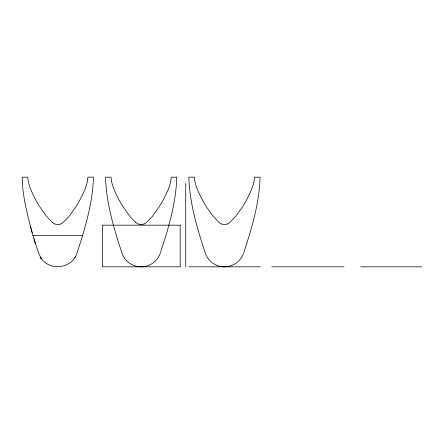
<?xml version="1.0" encoding="UTF-8"?>
<svg xmlns="http://www.w3.org/2000/svg" width="444" height="444" viewBox="0 0 444 444"><rect width="100%" height="100%" fill="white"/><g stroke="black" fill="none" stroke-linecap="round" stroke-linejoin="round"><path stroke-width="0.67" d="M41.531 258.602C50.166 271.495 72.45 268.404 76.906 253.324C85.015 228.699 92.735 203.274 93.434 177.167L87.873 177.167C87.557 185.109 83.661 192.385 80.203 199.373A118.986 118.986 0 0 1 75.702 207.093L68.925 216.533L63.37 222.283A21.062 21.062 0 0 1 60.867 223.987M243.806 252.597C251.759 228.21 259.396 203.047 260.079 177.206L254.517 177.167C254.196 185.109 250.299 192.385 246.842 199.373A118.986 118.986 0 0 1 242.341 207.093L235.57 216.533L230.009 222.283A21.062 21.062 0 0 1 227.511 223.987M32.184 232.778L32.961 235.464L82.678 235.464M188.994 266.833L260.223 266.833M271.822 266.833L344.033 266.833M360.7 266.833L421.8 266.833M218.903 222.272L213.348 216.522L206.582 207.087A118.992 118.992 0 0 1 202.081 199.367C198.623 192.385 194.727 185.109 194.411 177.167L188.85 177.167C189.588 203.308 197.264 228.771 205.411 253.424A20.235 20.235 0 0 0 243.512 253.424M135.581 222.272L130.025 216.522L123.26 207.087A118.992 118.992 0 0 1 118.764 199.367C115.301 192.385 111.411 185.109 111.089 177.167L105.528 177.167C106.271 203.308 113.942 228.771 122.089 253.424A20.235 20.235 0 0 0 160.19 253.424C168.304 228.771 176.063 203.308 176.756 177.167L171.195 177.167C170.873 185.109 166.983 192.385 163.525 199.373A118.986 118.986 0 0 1 159.019 207.093L152.248 216.533L146.692 222.283A21.062 21.062 0 0 1 144.189 223.987M52.259 222.272L46.709 216.522L39.938 207.087A118.992 118.992 0 0 1 35.442 199.367C31.985 192.385 28.089 185.109 27.767 177.167L22.206 177.167C22.344 194.411 26.634 211.316 30.841 227.933M40.715 257.409L38.978 253.974L35.459 243.634M35.498 243.739L34.887 241.808M35.254 242.979L33.877 238.539M34.732 241.331L34.171 239.51M33.916 238.661L32.961 235.464M31.979 232.051L32.19 232.795M32.035 232.24L31.28 229.531M31.729 231.158L31.879 231.696M31.563 230.558L31.668 230.93M31.457 230.181L31.13 228.987M30.947 228.305L31.147 229.06M30.83 227.894L30.98 228.438M30.642 227.178L30.741 227.556M185.725 183.511L185.725 266.833M144.056 223.926A6.81 6.81 0 0 1 138.217 223.948M138.095 223.992A21.345 21.345 0 0 1 135.598 222.25M221.412 223.992A21.345 21.345 0 0 1 218.92 222.25M227.378 223.926A6.81 6.81 0 0 1 221.534 223.948M60.734 223.926A6.81 6.81 0 0 1 54.895 223.948M54.773 223.992A21.345 21.345 0 0 1 52.275 222.25M41.198 259.152A239.483 59.901 -59.6 0 1 39.999 257.681M41.758 258.236A243.762 60.75 -60.1 0 1 40.987 256.976M75.491 256.543A226.268 56.205 60.5 0 1 74.714 257.803M180.17 225.175L102.403 225.175L102.403 266.833L180.17 266.833L180.17 225.175"/></g></svg>
